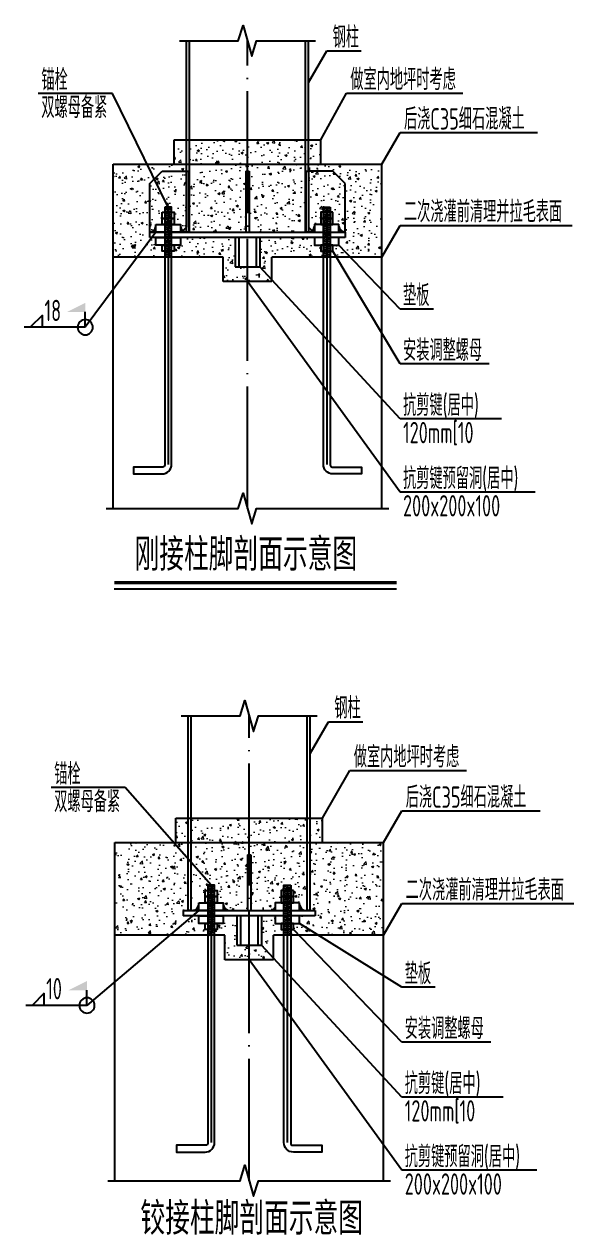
# Model space of a CAD drawing. Extents: x 9539573 to 9710259, y 1656270 to 2510207.
# Drawn here: x 9670014 to 9683525, y 2223245 to 2253015 of the extents above; entities that cross this region are included whole.
import ezdxf

# ---------------------------------------------------------------- set-up
doc = ezdxf.new("R2010")
doc.units = 0
doc.header["$LTSCALE"] = 1000
doc.header["$MEASUREMENT"] = 0
doc.linetypes.add('DOTE', pattern=[2.4200000000000004, 2, -0.2, 0.02, -0.2])
doc.layers.get('0').update_dxf_attribs({"linetype": 'CONTINUOUS'})
for name, color, linetype in [('11', 3, 'CONTINUOUS'), ('116', 1, 'CONTINUOUS'), ('14', 142, 'CONTINUOUS'), ('BOLT', 3, 'CONTINUOUS'), ('DIM_SYMB', 3, 'CONTINUOUS'), ('DOTE', 8, 'DOTE'), ('一般文字', 6, 'CONTINUOUS'), ('加强板', 3, 'CONTINUOUS'), ('填充', 8, 'CONTINUOUS'), ('填满-深', 8, 'CONTINUOUS'), ('焊缝标注', 6, 'CONTINUOUS'), ('独立基础', 2, 'CONTINUOUS')]:
    doc.layers.add(name, color=color, linetype=linetype)
doc.layers.add('HATCH', color=9, linetype='CONTINUOUS', lineweight=9)
doc.styles.add('_HZTXT', font='atssdeng.shx', dxfattribs={"width": 0.8, "bigfont": 'atssdchn.shx'})
doc.styles.add('TSSD', font='tssdeng.shx', dxfattribs={"width": 0.65, "bigfont": 'tssdchn.shx'})
doc.styles.add('TSSD_REIN', font='atssdeng.shx', dxfattribs={"width": 0.699999988079071, "bigfont": 'atssdchn.shx'})
pattern_1 = [(50, (0, 0), (358.6300913003767, -31.37606749129755), [37.5, -412.5]), (355, (0, 0), (-69.3756668065, 376.0960668500059), [30, -330]), (100.4514, (29.88584, -2.61467), (289.2546908570108, 344.7197710304768), [31.870095, -350.571056]), (46.18420000000001, (0, 100), (533.6205243128222, -82.75950716450905), [56.25, -618.75]), (96.6356, (44.4683725, 93.1033465), (467.3313527743517, 487.0589354502209), [47.805144, -525.8565]), (351.1842, (0, 100), (467.3309725668136, 487.0593004626623), [45, -495]), (21, (50, 75), (298.4535260592309, -201.3094453326694), [37.5, -412.5]), (326.0000000000001, (50, 75), (121.6576659607909, 362.5750225234265), [30, -330]), (71.4514, (74.8711165, 58.224197), (420.111314290745, 161.2652483549762), [31.870095, -350.571056]), (37.50000000000001, (0, 0), (6.079927658645334, 166.4469269156558), [0, -326, 0, -335, 0, -331.25]), (7.499999999999999, (0, 0), (131.5347687210743, 197.2058559411801), [0, -191, 0, -318.5, 0, -126.25]), (327.5, (-111.5, 0), (266.9112180862045, -11.2774358671899), [0, -125, 0, -390, 0, -517.5]), (317.5, (-161.5, 0), (291.5930846711931, 50.05249116615882), [0, -162.5, 0, -259, 0, -367.5])]
pattern_2 = [(10, (7369831.10010975, 1887585.653385135), (-5.426505552091573, 30.7752422816315), [])]

# ---------------------------------------------------------------- blocks, each defined once
blk = doc.blocks.new('JJZJ0529')
at = {"layer": 'HATCH', "ltscale": 1000}
h = blk.add_hatch(dxfattribs=at)
h.set_pattern_fill('混凝土', color=256, scale=50, style=0)
h.set_pattern_definition(pattern_1)
h.paths.add_polyline_path([(7448086.365799312, 1869717.232848394), (7448142.615799312, 1869717.232848394), (7447814.560113515, 1870090.252753989), (7447814.560176541, 1869305.232848393), (7447861.282653793, 1869305.232848393, 0.262973802621748), (7447942.615799312, 1869397.47982218), (7447942.615799311, 1869430.232848394), (7448042.615799312, 1869430.232848393), (7448042.615799312, 1869530.232848394), (7448042.615799312, 1869630.232848394), (7448086.365799312, 1869630.232848394)], flags=16)
h.paths.add_polyline_path([(7447766.560067172, 1870144.831819465), (7447526.994550649, 1870417.232848393), (7446566.560176541, 1870417.232848394), (7446566.560176542, 1868897.232848394), (7447462.254095268, 1868897.232848394), (7447839.008372968, 1869217.232848409), (7447686.56017654, 1869217.232848409), (7447686.560176541, 1869305.232848393), (7447766.560112529, 1869305.232848393)])
h.paths.add_polyline_path([(7447766.560052456, 1870417.232848393), (7447526.994550649, 1870417.232848394), (7447766.560067171, 1870144.831819467)], flags=17)
h.paths.add_polyline_path([(7448766.56017654, 1870417.232848394), (7447814.560096442, 1870417.232848394), (7447814.560119995, 1870090.252746621), (7448142.615799312, 1869717.232848393), (7448198.865799312, 1869717.232848394), (7448198.865799312, 1869630.232848393), (7448242.615799312, 1869630.232848394), (7448242.615799312, 1869530.232848394), (7448242.615799312, 1869430.232848394), (7448342.615799312, 1869430.232848393), (7448342.615799312, 1869397.47982218, 0.2629738026193775), (7448423.948944829, 1869305.232848394), (7448738.56017654, 1869305.232848393), (7448738.560176541, 1870217.232848393), (7448766.56017654, 1870217.232848394)])
h.paths.add_polyline_path([(7449718.560176541, 1870417.232848394), (7448766.560176539, 1870417.232848394), (7448766.560176539, 1870217.232848394), (7448794.56017654, 1870217.232848394), (7448794.56017654, 1869305.232848394), (7449190.50455377, 1869305.232848394), (7449190.50455377, 1869430.232848393), (7449290.504553769, 1869430.232848394), (7449290.504553769, 1869530.232848394), (7449290.504553769, 1869630.232848394), (7449334.254553769, 1869630.232848393), (7449334.254553769, 1869717.232848394), (7449446.754553769, 1869717.232848394), (7449446.754553769, 1869630.232848394), (7449490.504553769, 1869630.232848393), (7449490.504553769, 1869530.232848394), (7449490.504553769, 1869430.232848394), (7449590.50455377, 1869430.232848393), (7449590.50455377, 1869397.479822176, 0.2629738026118596), (7449671.837699287, 1869305.232848394), (7449690.504553769, 1869305.232848394), (7449718.560176541, 1869305.232848394)])
h.paths.add_polyline_path([(7450966.56017654, 1870417.232848394), (7449766.560176543, 1870417.232848394), (7449766.560176545, 1869305.232848394), (7449846.56017654, 1869305.232848394), (7449846.560176539, 1869217.232848409), (7449590.504553769, 1869217.232848409), (7449590.50455377, 1869092.232848395), (7449902.364204192, 1868897.232848393), (7450966.56017654, 1868897.232848393)])
h.paths.add_polyline_path([(7448042.615799312, 1869092.232848393), (7447942.615799312, 1869092.232848394), (7447942.615799312, 1869217.232848409), (7447839.008372966, 1869217.232848408), (7447462.254095268, 1868897.232848393), (7448086.365799312, 1868897.232848394), (7448086.365799312, 1868992.232848393), (7448042.615799312, 1868992.232848394)])
h.paths.add_polyline_path([(7449590.504553771, 1869092.232848394), (7449490.504553769, 1869092.232848393), (7449490.504553768, 1868992.232848393), (7449581.805808263, 1868897.232848394), (7449902.36420419, 1868897.232848393)])
h.paths.add_polyline_path([(7449490.50455377, 1868992.232848393), (7449446.754553769, 1868992.232848394), (7449446.75455377, 1868897.232848393), (7449581.805808266, 1868897.232848394)])
h.paths.add_polyline_path([(7449334.254553768, 1868992.232848394), (7449290.504553769, 1868992.232848394), (7449290.504553769, 1869092.232848394), (7449190.50455377, 1869092.232848393), (7449190.504553769, 1869217.232848409), (7448966.560176541, 1869217.232848409), (7448966.56017654, 1868737.232848393), (7449166.56017654, 1868520.44970077), (7449166.56017654, 1868897.232848394), (7449334.254553769, 1868897.232848394)])
h.paths.add_polyline_path([(7448966.560176541, 1868737.232848393), (7448766.56017654, 1868737.232848394), (7448766.56017654, 1868497.232848394), (7449166.560176541, 1868497.232848394), (7449166.560176539, 1868520.449700771)])
h.paths.add_polyline_path([(7448766.56017654, 1868737.232848393), (7448566.56017654, 1868737.232848394), (7448566.56017654, 1869217.232848409), (7448342.615799312, 1869217.232848409), (7448342.615799312, 1869092.232848393), (7448242.615799312, 1869092.232848394), (7448242.615799312, 1868992.232848393), (7448198.865799312, 1868992.232848394), (7448198.865799312, 1868897.232848394), (7448366.560176541, 1868897.232848394), (7448366.560176541, 1868497.232848393), (7448766.560176539, 1868497.232848394)])
h.paths.add_polyline_path([(7447308.392846517, 1868336.518562682), (7447308.392846517, 1869057.947134111), (7447758.392846517, 1869057.947134111), (7447758.392846517, 1868336.518562682)], flags=9)
h.paths.add_polyline_path([(7450081.994630903, 1870256.518562681), (7450081.994630903, 1870977.947134109), (7450531.994630903, 1870977.947134109), (7450531.994630903, 1870256.518562681)], flags=9)
h = blk.add_hatch(dxfattribs=at)
h.set_pattern_fill('混凝土', color=256, scale=50, style=0)
h.set_pattern_definition(pattern_1)
h.paths.add_polyline_path([(7448766.56017654, 1870417.232848394), (7448766.56017654, 1870817.232848394), (7447814.560055147, 1870817.232848394), (7447814.560087261, 1870417.232848393)])
h.paths.add_polyline_path([(7447766.560021483, 1870817.232848394), (7447566.56017654, 1870817.232848393), (7447566.560176539, 1870417.232848394), (7447766.560045568, 1870417.232848393)])
h.paths.add_polyline_path([(7449718.56017654, 1870417.232848393), (7449718.56017654, 1870817.232848394), (7448766.560176539, 1870817.232848394), (7448766.560176538, 1870417.232848394)])
h.paths.add_polyline_path([(7449766.560176542, 1870417.232848394), (7449966.560176541, 1870417.232848393), (7449966.56017654, 1870817.232848394), (7449766.560176542, 1870817.232848394)])
at = {"layer": '填充', "ltscale": 1000}
h = blk.add_hatch(dxfattribs=at)
h.set_pattern_fill('_USER', color=256, scale=31.25, angle=10, style=0, pattern_type=0)
h.set_pattern_definition([(10, (7356476.330371037, 1887680.82057378), (-5.426505552091573, 30.7752422816315), [])])
h.paths.add_polyline_path([(7448198.865799312, 1869717.232848394), (7448086.365799312, 1869717.232848394), (7448086.365799312, 1868897.232848394), (7448198.865799312, 1868897.232848394)])
h = blk.add_hatch(dxfattribs=at)
h.set_pattern_fill('_USER', color=256, scale=31.25, angle=10, style=0, pattern_type=0)
h.set_pattern_definition([(10, (7355124.219125494, 1887680.82057378), (-5.426505552091573, 30.7752422816315), [])])
h.paths.add_polyline_path([(7449334.254553769, 1869717.232848394), (7449446.754553769, 1869717.232848394), (7449446.754553769, 1868897.232848394), (7449334.254553769, 1868897.232848394)])
at = {"layer": '填充'}
for points in [[(7447942.615799312, 1869397.479822177, -0.2629738027185017), (7447861.282653749, 1869305.232848379), (7447942.615799312, 1869305.232848379)], [(7448342.615799312, 1869397.479822177, 0.2629738027185017), (7448423.948944874, 1869305.232848379), (7448342.615799312, 1869305.232848379)], [(7449190.504553769, 1869397.479822177, -0.2629738027185017), (7449109.171408206, 1869305.232848379), (7449190.504553769, 1869305.232848379)], [(7449590.504553769, 1869397.479822177, 0.2629738027185017), (7449671.837699331, 1869305.232848379), (7449590.504553769, 1869305.232848379)]]:
    blk.add_hatch(color=256, dxfattribs=at).paths.add_polyline_path(points)
at = {"layer": '116'}
for p, q in [((7448566.56017654, 1869217.232848394, -179.4999999999999), (7448566.56017654, 1868737.232848394, -179.4999999999999)), ((7448626.559261013, 1869217.232848394, -179.4999999999999), (7448626.559261013, 1868737.232848394, -179.4999999999999)), ((7448906.559566189, 1869217.232848394, -179.4999999999999), (7448906.559566189, 1868737.232848394, -179.4999999999999)), ((7448966.56017654, 1869217.232848394, -179.4999999999999), (7448966.56017654, 1868737.232848394, -179.4999999999999)), ((7448566.56017654, 1868737.232848394, -179.4999999999999), (7448966.56017654, 1868737.232848394, -179.4999999999999))]:
    blk.add_line(p, q, dxfattribs=at)
at = {"layer": '14'}
for p, q in [((7447766.560112529, 1869305.232848394, -179.4999999999999), (7447766.559920494, 1872494.380331593, -179.4999999999999)), ((7447814.56017654, 1869305.232848394, -179.4999999999999), (7447814.559920494, 1872494.380331593, -179.4999999999999)), ((7449718.56017654, 1869305.232848394, -179.4999999999999), (7449718.56017654, 1872494.380331593, -179.4999999999999)), ((7449766.560176544, 1869305.232848394, -179.4999999999999), (7449766.56017654, 1872494.380331593, -179.4999999999999)), ((7448738.56017654, 1870217.232848394, -179.4999999999999), (7448794.56017654, 1870217.232848394, -179.4999999999999)), ((7448738.56017654, 1870217.232848394, -179.4999999999999), (7448738.56017654, 1869305.232848394, -179.4999999999999)), ((7448794.56017654, 1870217.232848394, -179.4999999999999), (7448794.56017654, 1869305.232848394, -179.4999999999999)), ((7448794.56017654, 1870017.232848394, -179.4999999999999), (7448738.56017654, 1870017.232848394, -179.4999999999999)), ((7447686.56017654, 1869305.232848394, -179.4999999999999), (7449846.56017654, 1869305.232848394, -179.4999999999999)), ((7447686.56017654, 1869305.232848394, -179.4999999999999), (7447686.56017654, 1869217.232848409, -179.4999999999999)), ((7449846.560176544, 1869217.232848409, -179.4999999999999), (7447686.56017654, 1869217.232848409, -179.4999999999999)), ((7447806.56017654, 1869305.232848394, -179.4999999999999), (7447766.56017654, 1869305.232848394, -179.4999999999999)), ((7448362.615799312, 1869305.232848394, -179.4999999999999), (7447842.615799312, 1869305.232848394, -179.4999999999999)), ((7449170.504553769, 1869305.232848394, -179.4999999999999), (7449690.504553769, 1869305.232848394, -179.4999999999999)), ((7449766.56017654, 1869305.232848394, -179.4999999999999), (7449726.56017654, 1869305.232848394, -179.4999999999999)), ((7449846.56017654, 1869305.232848394, -179.4999999999999), (7449846.56017654, 1869217.232848409, -179.4999999999999))]:
    blk.add_line(p, q, dxfattribs=at)
at = {"layer": 'BOLT', "elevation": -179.4999999999999}
for points in [[(7448086.365799312, 1869717.232848394), (7448086.365799312, 1865485.982848394, -0.414213562373095), (7448055.115799312, 1865454.732848394), (7447573.865799312, 1865454.732848394), (7447573.865799312, 1865342.232848394), (7448042.615799312, 1865342.232848394, 0.414213562373095), (7448198.865799312, 1865498.482848394), (7448198.865799312, 1869717.232848394), (7448086.365799312, 1869717.232848394)], [(7449446.754553769, 1869717.232848394), (7449446.754553769, 1865485.982848394, 0.414213562373095), (7449478.004553769, 1865454.732848394), (7449959.254553769, 1865454.732848394), (7449959.254553769, 1865342.232848394), (7449490.504553769, 1865342.232848394, -0.414213562373095), (7449334.254553769, 1865498.482848394), (7449334.254553769, 1869717.232848394), (7449446.754553769, 1869717.232848394)]]:
    blk.add_lwpolyline(points, format="xyb", dxfattribs=at)
at = {"layer": 'DIM_SYMB'}
for points, elevation in [([(7447651.175305109, 1872494.380331593), (7448616.560048517, 1872494.380331593), (7448697.329279285, 1872748.226485433), (7448835.790817749, 1872240.534177752), (7448916.560048517, 1872494.380331593), (7449881.944791924, 1872494.380331593)], -187.4999999999999), ([(7446451.175561156, 1864873.739511618), (7448616.56017654, 1864873.739511618), (7448697.329407308, 1865127.585665458), (7448835.790945772, 1864619.893357777), (7448916.56017654, 1864873.739511618), (7451081.944791924, 1864873.739511618)], -179.4999999999999)]:
    blk.add_lwpolyline(points, dxfattribs=dict(at, elevation=elevation))
at = {"layer": 'DOTE'}
blk.add_line((7448766.56017654, 1864873.739511618, -179.4999999999999), (7448766.56017654, 1872494.379862176, -179.4999999999999), dxfattribs=at)
at = {"layer": 'DOTE', "linetype": 'Continuous'}
for p, q in [((7448142.615799312, 1869717.232848394, -179.4999999999999), (7448142.615799312, 1865498.482848394, -179.4999999999999)), ((7449390.504553769, 1869717.232848394, -179.4999999999999), (7449390.504553769, 1865498.482848394, -179.4999999999999))]:
    blk.add_line(p, q, dxfattribs=at)
at = {"layer": '一般文字', "color": 7}
for p, q in [((7449766.560432587, 1871878.680336404, -179.4999999999999), (7450066.560432587, 1872398.295578676, -179.4999999999999)), ((7450066.560432587, 1872398.295578676, -179.4999999999999), (7450628.027998768, 1872398.295578676, -179.4999999999999)), ((7449966.56017654, 1870817.232848394, -179.4999999999999), (7450416.56017654, 1871596.655711803, -179.4999999999999)), ((7450416.56017654, 1871596.655711803, -179.4999999999999), (7452326.321494248, 1871596.655711803, -179.4999999999999)), ((7446735.02661767, 1871317.750097089, -179.4999999999999), (7445520.762387292, 1871317.750097089, -179.4999999999999)), ((7448142.615799312, 1869717.232848394, -179.4999999999999), (7446735.02661767, 1871317.750097089, -179.4999999999999)), ((7450966.56017654, 1870417.232848394, -179.4999999999999), (7451266.56017654, 1870936.848090666, -179.4999999999999)), ((7451266.56017654, 1870936.848090666, -179.4999999999999), (7453537.160541979, 1870936.848090666, -179.4999999999999)), ((7450966.56017654, 1868897.232848394, -179.4999999999999), (7451266.56017654, 1869416.848090666, -179.4999999999999)), ((7451266.56017654, 1869416.848090666, -179.4999999999999), (7454086.888963826, 1869416.848090666, -179.4999999999999)), ((7451266.56017654, 1867144.226650733, -179.4999999999999), (7449490.504553769, 1868992.232848394, -179.4999999999999)), ((7451266.56017654, 1868044.226650733, -179.4999999999999), (7449590.504553769, 1869092.232848394, -179.4999999999999)), ((7451266.56017654, 1866244.226650733, -179.4999999999999), (7448966.56017654, 1868737.232848394, -179.4999999999999)), ((7451266.56017654, 1865044.226650733, -179.4999999999999), (7448766.56017654, 1868497.232848394, -179.4999999999999)), ((7451813.75302558, 1868044.226650733, -179.4999999999999), (7451266.56017654, 1868044.226650733, -179.4999999999999)), ((7452725.425455358, 1867144.226650733, -179.4999999999999), (7451266.56017654, 1867144.226650733, -179.4999999999999)), ((7452931.672395535, 1866244.226650733, -179.4999999999999), (7451266.56017654, 1866244.226650733, -179.4999999999999)), ((7453483.941598214, 1865044.226650733, -179.4999999999999), (7451266.56017654, 1865044.226650733, -179.4999999999999))]:
    blk.add_line(p, q, dxfattribs=at)
at = {"layer": '加强板', "elevation": -179.4999999999999}
for points in [[(7448042.615799312, 1869630.232848394), (7448242.615799312, 1869630.232848394), (7448242.615799312, 1869530.232848394), (7448042.615799312, 1869530.232848394)], [(7449490.504553769, 1869630.232848394), (7449290.504553769, 1869630.232848394), (7449290.504553769, 1869530.232848394), (7449490.504553769, 1869530.232848394)], [(7447942.615799312, 1869430.232848394), (7448342.615799312, 1869430.232848394), (7448342.615799312, 1869305.232848394), (7447942.615799312, 1869305.232848394)], [(7448042.615799312, 1869530.232848394), (7448242.615799312, 1869530.232848394), (7448242.615799312, 1869430.232848394), (7448042.615799312, 1869430.232848394)], [(7449590.504553769, 1869430.232848394), (7449190.504553769, 1869430.232848394), (7449190.504553769, 1869305.232848394), (7449590.504553769, 1869305.232848394)], [(7449490.504553769, 1869530.232848394), (7449290.504553769, 1869530.232848394), (7449290.504553769, 1869430.232848394), (7449490.504553769, 1869430.232848394)], [(7447942.615799312, 1869217.232848394), (7448342.615799312, 1869217.232848394), (7448342.615799312, 1869092.232848394), (7447942.615799312, 1869092.232848394)], [(7449590.504553769, 1869217.232848394), (7449190.504553769, 1869217.232848394), (7449190.504553769, 1869092.232848394), (7449590.504553769, 1869092.232848394)], [(7448042.615799312, 1869092.232848394), (7448242.615799312, 1869092.232848394), (7448242.615799312, 1868992.232848394), (7448042.615799312, 1868992.232848394)], [(7449490.504553769, 1869092.232848394), (7449290.504553769, 1869092.232848394), (7449290.504553769, 1868992.232848394), (7449490.504553769, 1868992.232848394)]]:
    blk.add_lwpolyline(points, close=True, dxfattribs=at)
at = {"layer": '填充', "ltscale": 1000}
blk.add_line((7448198.865799312, 1868897.232848394, -179.4999999999999), (7448086.365799312, 1868897.232848394, -179.4999999999999), dxfattribs=at)
at = {"layer": '填充'}
for centre, start, end in [((7447820.317888103, 1869423.329791504, -179.4999999999999), 289.1303329919367, 348.0651243490918), ((7448464.91371052, 1869423.329791504, -179.4999999999999), 191.9348756509082, 250.8696670080633), ((7449712.802464977, 1869423.329791504, -179.4999999999999), 191.9348756509082, 250.8696670080633)]:
    blk.add_arc(centre, 125, start, end, dxfattribs=at)
at = {"layer": '焊缝标注'}
for p, q in [((7447942.615799312, 1869305.232848394, -179.4999999999999), (7446107.297190398, 1867746.386699471, -179.4999999999999)), ((7445407.297190398, 1867946.386699471, -179.4999999999999), (7445207.297190398, 1867746.386699471, -179.4999999999999)), ((7445407.297190398, 1867746.386699471, -179.4999999999999), (7445407.297190398, 1867946.386699471, -179.4999999999999)), ((7446107.297190398, 1867746.386699471, -179.4999999999999), (7446107.297190398, 1867996.386699471, -179.4999999999999)), ((7446107.297190398, 1867746.386699471, -179.4999999999999), (7445107.297190398, 1867746.386699471, -179.4999999999999))]:
    blk.add_line(p, q, dxfattribs=at)
blk.add_arc((7446107.297190398, 1867746.386699471, -179.4999999999999), 125, 45.0000268650565, 44.97719428312376, dxfattribs=at)
for points in [[(7447942.615799312, 1869305.232848394, -179.4999999999999), (7447853.575203538, 1869255.689245033, -179.4999999999999), (7447877.080425669, 1869229.305861223, -179.4999999999999)], [(7446107.297190398, 1867996.386699471, -179.4999999999999), (7445807.297190398, 1867996.386699471, -179.4999999999999), (7446107.297190398, 1868146.386699471, -179.4999999999999)]]:
    blk.add_solid(points, dxfattribs=at)
at = {"layer": '独立基础'}
for p, q in [((7447566.56017654, 1870417.232848394, -179.4999999999999), (7447566.56017654, 1870817.232848394, -179.4999999999999)), ((7447566.56017654, 1870817.232848394, -179.4999999999999), (7449966.56017654, 1870817.232848394, -179.4999999999999)), ((7449966.56017654, 1870417.232848394, -179.4999999999999), (7449966.56017654, 1870817.232848394, -179.4999999999999)), ((7446566.56017654, 1870417.232848394, -179.4999999999999), (7450966.56017654, 1870417.232848394, -179.4999999999999)), ((7446566.56017654, 1864873.739511618, -179.4999999999999), (7446566.56017654, 1870417.232848394, -179.4999999999999)), ((7450966.56017654, 1864873.739511618, -179.4999999999999), (7450966.56017654, 1870417.232848394, -179.4999999999999)), ((7448366.56017654, 1868897.232848394, -179.4999999999999), (7446566.56017654, 1868897.232848394, -179.4999999999999)), ((7448366.56017654, 1868497.232848394, -179.4999999999999), (7448366.56017654, 1868897.232848394, -179.4999999999999)), ((7449166.56017654, 1868497.232848394, -179.4999999999999), (7449166.56017654, 1868897.232848394, -179.4999999999999)), ((7450966.56017654, 1868897.232848394, -179.4999999999999), (7449166.56017654, 1868897.232848394, -179.4999999999999)), ((7449166.56017654, 1868497.232848394, -179.4999999999999), (7448366.56017654, 1868497.232848394, -179.4999999999999))]:
    blk.add_line(p, q, dxfattribs=at)
at = {"layer": '一般文字', "color": 7, "style": 'TSSD_REIN', "width": 0.65}
for s, p in [('钢柱', (7450162.437447589, 1872448.295578676, -179.4999999999999)), ('做室内地坪时考虑', (7450481.400234405, 1871646.655711803, -179.4999999999999)), ('锚栓', (7445570.762387292, 1871367.750097089, -179.4999999999999)), ('后浇C35细石混凝土', (7451331.400234405, 1870986.848090666, -179.4999999999999)), ('双螺母备紧', (7445570.762387292, 1870914.99419158, -179.4999999999999)), ('二次浇灌前清理并拉毛表面', (7451331.400234405, 1869466.848090666, -179.4999999999999)), ('垫板', (7451316.56017654, 1868094.226650733, -179.4999999999999)), ('安装调整螺母', (7451316.56017654, 1867194.226650733, -179.4999999999999)), ('抗剪键(居中)', (7451316.56017654, 1866294.226650733, -179.4999999999999)), ('120mm[10', (7451316.56017654, 1865844.226650733, -179.4999999999999)), ('抗剪键预留洞(居中)', (7451316.56017654, 1865094.226650733, -179.4999999999999)), ('200x200x100', (7451316.56017654, 1864644.226650733, -179.4999999999999))]:
    blk.add_text(s, height=350, dxfattribs=at).set_placement(p)
at = {"layer": '焊缝标注', "style": 'TSSD', "width": 0.65}
blk.add_text('10', height=350, dxfattribs=at).set_placement((7445439.35431762, 1867846.386089119, -179.4999999999999))
blk = doc.blocks.new('GJZJ0529')
at = {"layer": 'HATCH', "ltscale": 1000}
h = blk.add_hatch(dxfattribs=at)
h.set_pattern_fill('混凝土', color=256, scale=50, style=0)
h.set_pattern_definition([(49.99999999999999, (14030.82536148466, -95.16718864440918), (358.6300913003767, -31.37606749129755), [37.5, -412.5]), (355, (14030.82536148466, -95.16718864440918), (-69.3756668065, 376.0960668500059), [30, -330]), (100.4514, (14060.71120148466, -97.78185864440918), (289.2546908570108, 344.7197710304768), [31.870095, -350.571056]), (46.18420000000001, (14030.82536148466, 4.83281135559082), (533.6205243128222, -82.75950716450905), [56.25, -618.75]), (96.6356, (14075.29373398466, -2.063842144409179), (467.3313527743517, 487.0589354502209), [47.805144, -525.8565]), (351.1842, (14030.82536148466, 4.83281135559082), (467.3309725668136, 487.0593004626623), [45, -495]), (21, (14080.82536148466, -20.16718864440918), (298.4535260592309, -201.3094453326694), [37.5, -412.5]), (326.0000000000001, (14080.82536148466, -20.16718864440918), (121.6576659607909, 362.5750225234265), [30, -330]), (71.4514, (14105.69647798466, -36.94299164440918), (420.111314290745, 161.2652483549762), [31.870095, -350.571056]), (37.50000000000001, (14030.82536148466, -95.16718864440918), (6.079927658645334, 166.4469269156558), [0, -326, 0, -335, 0, -331.25]), (7.499999999999999, (14030.82536148466, -95.16718864440918), (131.5347687210743, 197.2058559411801), [0, -191, 0, -318.5, 0, -126.25]), (327.5, (13919.32536148466, -95.16718864440918), (266.9112180862045, -11.2774358671899), [0, -125, 0, -390, 0, -517.5]), (317.5, (13869.32536148466, -95.16718864440918), (291.5930846711931, 50.05249116615882), [0, -162.5, 0, -259, 0, -367.5])])
h.paths.add_polyline_path([(7462797.385538025, 1870322.06565975), (7462797.385538025, 1870722.065659749), (7461845.385416632, 1870722.065659749), (7461845.385448745, 1870322.065659749)])
h.paths.add_polyline_path([(7461797.385382968, 1870722.06565975), (7461597.385538025, 1870722.065659749), (7461597.385538024, 1870322.065659749), (7461797.385407053, 1870322.065659749)])
h.paths.add_polyline_path([(7463749.385538025, 1870322.065659749), (7463749.385538025, 1870722.06565975), (7462797.385538026, 1870722.06565975), (7462797.385538026, 1870322.065659749)])
h.paths.add_polyline_path([(7463797.385538027, 1870322.065659749), (7463997.385538026, 1870322.065659749), (7463997.385538025, 1870722.06565975), (7463797.385538027, 1870722.065659749)])
h = blk.add_hatch(dxfattribs=at)
h.set_pattern_fill('混凝土', color=256, scale=50, style=0)
h.set_pattern_definition(pattern_1)
h.paths.add_polyline_path([(7463797.385538026, 1869290.065659749), (7463855.22274977, 1869232.228447997, 0.1682068721652085), (7463897.385538025, 1869302.312633531), (7463897.385538024, 1869335.065659749), (7463997.385538025, 1869335.065659749), (7463997.385538025, 1869435.065659749), (7463997.385538025, 1869535.065659749), (7464041.135538021, 1869535.065659749), (7464041.135538022, 1869622.065659749), (7464153.635538021, 1869622.065659749), (7464153.63553802, 1869535.065659749), (7464197.385538025, 1869535.065659749), (7464197.385538025, 1869435.065659749), (7464197.385538025, 1869335.065659749), (7464297.385538025, 1869335.065659749), (7464297.385538025, 1869302.312633517, 0.2629738025807279), (7464378.718683539, 1869210.065659749), (7464397.385538025, 1869210.065659749), (7464397.385538025, 1870010.065659749), (7464197.385538024, 1870210.065659749), (7463797.385538025, 1870210.065659749)], flags=17)
h.paths.add_polyline_path([(7461797.385538025, 1870210.065659749), (7461397.385538025, 1870210.065659749), (7461270.742618697, 1870083.422740422), (7461497.385538026, 1869622.065659749), (7461553.635538024, 1869622.065659749), (7461553.635538023, 1869535.065659749), (7461597.385538025, 1869535.065659749), (7461597.385538025, 1869435.065659749), (7461597.385538025, 1869335.065659749), (7461697.385538025, 1869335.065659749), (7461697.385538025, 1869302.312633517, 0.1682068721358452), (7461739.548326276, 1869232.228447997), (7461797.385538025, 1869290.065659749)], flags=17)
h.paths.add_polyline_path([(7461197.385538025, 1869210.065659749), (7461216.052392506, 1869210.065659749, 0.262973802621748), (7461297.385538025, 1869302.312633535), (7461297.385538025, 1869335.065659749), (7461397.385538025, 1869335.065659749), (7461397.385538025, 1869435.065659749), (7461397.385538025, 1869535.065659749), (7461441.135538024, 1869535.065659749), (7461441.135538026, 1869622.065659749), (7461497.385538024, 1869622.065659749), (7461270.742618696, 1870083.422740421), (7461197.385538025, 1870010.065659749)], flags=17)
h.paths.add_polyline_path([(7464997.385538025, 1870322.065659749), (7461153.508636214, 1870322.065659749), (7461270.742618698, 1870083.422740422), (7461397.385538023, 1870210.065659749), (7461797.385538025, 1870210.065659749), (7461837.385538025, 1870210.06565975), (7461837.385538025, 1869210.065659749), (7462769.385538025, 1869210.065659749), (7462769.385538025, 1870210.065659749), (7462825.385538025, 1870210.06565975), (7462825.385538025, 1869210.065659749), (7463757.385538025, 1869210.065659749), (7463757.385538025, 1870210.065659749), (7463797.385538025, 1870210.065659749), (7464197.385538025, 1870210.065659749), (7464397.385538025, 1870010.065659749), (7464397.385538025, 1869210.065659749), (7464397.385538025, 1869122.065659749), (7464297.385538025, 1869122.065659749), (7464297.385538025, 1868997.06565975), (7464483.453139949, 1868802.065659749), (7464997.385538024, 1868802.065659749)])
h.paths.add_polyline_path([(7461197.385538024, 1870010.065659749), (7461270.742618698, 1870083.422740421), (7461153.508636215, 1870322.065659749), (7460597.385538025, 1870322.065659749), (7460597.385538025, 1868802.065659749), (7460993.96925883, 1868802.065659749), (7461231.94281114, 1869122.065659749), (7461197.385538026, 1869122.065659749), (7461197.385538025, 1869210.065659749)])
h.paths.add_polyline_path([(7462397.385538025, 1868802.06565975), (7462397.385538024, 1868402.065659749), (7463197.385538025, 1868402.065659749), (7463197.385538025, 1868425.282512126), (7462997.385538026, 1868642.065659749), (7462597.385538025, 1868642.065659749), (7462597.385538025, 1869122.065659749), (7461697.385538025, 1869122.065659749), (7461697.385538025, 1868997.065659749), (7461597.385538025, 1868997.06565975), (7461597.385538024, 1868897.065659749), (7461553.635538025, 1868897.065659749), (7461553.635538024, 1868802.065659749)])
h.paths.add_polyline_path([(7461297.385538025, 1868997.065659751), (7461297.385538024, 1869122.065659749), (7461231.942811141, 1869122.065659749), (7460993.96925883, 1868802.065659749), (7461441.135538025, 1868802.065659749), (7461441.135538026, 1868897.065659749), (7461397.385538025, 1868897.065659749), (7461397.385538025, 1868997.065659749)])
h.paths.add_polyline_path([(7462997.385538025, 1869122.065659749), (7462997.385538025, 1868642.065659749), (7463197.385538025, 1868425.282512126), (7463197.385538026, 1868802.065659749), (7464041.13553802, 1868802.065659749), (7464041.13553802, 1868897.065659749), (7463997.385538026, 1868897.065659749), (7463997.385538027, 1868997.065659749), (7463897.385538025, 1868997.065659749), (7463897.385538025, 1869122.065659749)])
h.paths.add_polyline_path([(7464297.385538025, 1868997.065659749), (7464197.385538025, 1868997.06565975), (7464197.385538024, 1868897.065659751), (7464253.932967428, 1868802.065659749), (7464483.453139949, 1868802.065659749)], flags=17)
at = {"layer": '填满-深', "ltscale": 1000}
h = blk.add_hatch(dxfattribs=at)
h.set_pattern_fill('_USER', color=256, scale=31.25, angle=10, style=0, pattern_type=0)
h.set_pattern_definition(pattern_2)
h.paths.add_polyline_path([(7461553.635538025, 1869622.065659749), (7461441.135538025, 1869622.065659749), (7461441.135538025, 1868802.065659749), (7461553.635538025, 1868802.065659749)])
h = blk.add_hatch(dxfattribs=at)
h.set_pattern_fill('_USER', color=256, scale=31.25, angle=10, style=0, pattern_type=0)
h.set_pattern_definition(pattern_2)
h.paths.add_polyline_path([(7464041.135538021, 1869622.065659749), (7464153.635538021, 1869622.065659749), (7464153.635538021, 1868802.065659749), (7464041.135538021, 1868802.065659749)])
at = {"layer": '填满-深'}
h = blk.add_hatch(color=256, dxfattribs=at)
edge = h.paths.add_edge_path()
edge.add_ellipse((7461175.087626817, 1869328.16260286), major_axis=(-102.5864441521156, 71.42143569491003), ratio=0.9999999999161189, start_angle=143.9762524464089, end_angle=202.9110437901973, ccw=False)
edge.add_line((7461216.052392459, 1869210.065659734), (7461297.385538025, 1869210.065659734))
edge.add_line((7461297.385538025, 1869210.065659734), (7461297.385538025, 1869302.312633532))
h = blk.add_hatch(color=256, dxfattribs=at)
edge = h.paths.add_edge_path()
edge.add_ellipse((7461819.683449229, 1869328.16260286), major_axis=(102.5864441521156, 71.42143569491003), ratio=0.9999999999161189, start_angle=157.0889562098027, end_angle=216.0237475535911)
edge.add_line((7461778.718683587, 1869210.065659734), (7461697.385538021, 1869210.065659734))
edge.add_line((7461697.385538021, 1869210.065659734), (7461697.385538021, 1869302.312633532))
h = blk.add_hatch(color=256, dxfattribs=at)
edge = h.paths.add_edge_path()
edge.add_ellipse((7463775.087626817, 1869328.16260286), major_axis=(-102.5864441521156, 71.42143569491003), ratio=0.9999999999161189, start_angle=143.9762524464089, end_angle=202.9110437901973, ccw=False)
edge.add_line((7463816.052392459, 1869210.065659734), (7463897.385538025, 1869210.065659734))
edge.add_line((7463897.385538025, 1869210.065659734), (7463897.385538025, 1869302.312633532))
h = blk.add_hatch(color=256, dxfattribs=at)
edge = h.paths.add_edge_path()
edge.add_ellipse((7464419.683449229, 1869328.16260286), major_axis=(102.5864441521156, 71.42143569491003), ratio=0.9999999999161189, start_angle=157.0889562098027, end_angle=216.0237475535911)
edge.add_line((7464378.718683587, 1869210.065659734), (7464297.385538021, 1869210.065659734))
edge.add_line((7464297.385538021, 1869210.065659734), (7464297.385538021, 1869302.312633532))
at = {"layer": '11'}
for p, q in [((7461797.385474013, 1870210.065659749, -1177.5), (7461797.385281978, 1872346.508548075, -1185.5)), ((7461845.385538025, 1869210.065659749, -1177.5), (7461845.385281978, 1872346.508548075, -1185.5)), ((7463749.385538025, 1869210.065659749, -1177.5), (7463749.385538025, 1872346.508548075, -1185.5)), ((7463797.385538025, 1870210.065659749, -1177.5), (7463797.385538025, 1872346.508548075, -1185.5))]:
    blk.add_line(p, q, dxfattribs=at)
at = {"layer": '116'}
for p, q in [((7462597.385538025, 1869122.065659749, -1177.5), (7462597.385538025, 1868642.065659749, -1177.5)), ((7462657.384622497, 1869122.065659749, -1177.5), (7462657.384622497, 1868642.065659749, -1177.5)), ((7462937.384927673, 1869122.065659749, -1177.5), (7462937.384927673, 1868642.065659749, -1177.5)), ((7462997.385538025, 1869122.065659749, -1177.5), (7462997.385538025, 1868642.065659749, -1177.5)), ((7462597.385538025, 1868642.065659749, -1177.5), (7462997.385538025, 1868642.065659749, -1177.5))]:
    blk.add_line(p, q, dxfattribs=at)
at = {"layer": '14'}
for p, q in [((7461197.385538025, 1870010.065659749, -1177.5), (7461397.385538025, 1870210.065659749, -1177.5)), ((7461397.385538025, 1870210.065659749, -1177.5), (7461797.385538025, 1870210.065659749, -1177.5)), ((7461797.385538025, 1870210.065659749, -1177.5), (7461797.385538025, 1869290.065659749, -1177.5)), ((7461797.385538025, 1869210.065659749, -1177.5), (7461797.385538025, 1870210.065659749, -1177.5)), ((7461797.385538025, 1870210.065659749, -1177.5), (7461837.385538025, 1870210.065659749, -1177.5)), ((7461837.385538025, 1870210.065659749, -1177.5), (7461837.385538025, 1869210.065659749, -1177.5)), ((7462769.385538025, 1870210.065659749, -1177.5), (7462769.385538025, 1869210.065659749, -1177.5)), ((7462769.385538025, 1870210.065659749, -1177.5), (7462825.385538025, 1870210.065659749, -1177.5)), ((7462825.385538025, 1870210.065659749, -1177.5), (7462825.385538025, 1869210.065659749, -1177.5)), ((7463757.385538025, 1869210.065659749, -1177.5), (7463757.385538025, 1870210.065659749, -1177.5)), ((7463757.385538025, 1870210.065659749, -1177.5), (7463797.385538025, 1870210.065659749, -1177.5)), ((7463797.385538025, 1870210.065659749, -1177.5), (7463797.385538025, 1869290.065659749, -1177.5)), ((7463797.385538025, 1870210.065659749, -1177.5), (7463797.385538025, 1869210.065659749, -1177.5)), ((7464197.385538025, 1870210.065659749, -1177.5), (7463797.385538025, 1870210.065659749, -1177.5)), ((7464397.385538025, 1870010.065659749, -1177.5), (7464197.385538025, 1870210.065659749, -1177.5)), ((7461197.385538025, 1869210.065659749, -1177.5), (7461197.385538025, 1870010.065659749, -1177.5)), ((7462825.385538025, 1870010.065659749, -1177.5), (7462769.385538025, 1870010.065659749, -1177.5)), ((7464397.385538025, 1869210.065659749, -1177.5), (7464397.385538025, 1870010.065659749, -1177.5)), ((7461197.385538025, 1869210.065659749, -1177.5), (7464397.385538025, 1869210.065659749, -1177.5)), ((7461717.385538025, 1869210.065659749, -1177.5), (7461197.385538025, 1869210.065659749, -1177.5)), ((7461197.385538025, 1869122.065659749, -1177.5), (7461197.385538025, 1869210.065659749, -1177.5)), ((7461797.385538025, 1869290.065659749, -1177.5), (7461739.548326271, 1869232.228447991, -1177.5)), ((7461837.385538025, 1869210.065659749, -1177.5), (7461797.385538025, 1869210.065659749, -1177.5)), ((7463797.385538025, 1869210.065659749, -1177.5), (7463757.385538025, 1869210.065659749, -1177.5)), ((7463797.385538025, 1869290.065659749, -1177.5), (7463855.222749775, 1869232.228447991, -1177.5)), ((7463877.385538025, 1869210.065659749, -1177.5), (7464397.385538025, 1869210.065659749, -1177.5)), ((7464397.385538025, 1869210.065659749, -1177.5), (7464397.385538025, 1869122.065659749, -1177.5)), ((7464397.385538025, 1869122.065659749, -1177.5), (7461197.385538025, 1869122.065659749, -1177.5))]:
    blk.add_line(p, q, dxfattribs=at)
at = {"layer": 'BOLT', "elevation": -1177.5}
for points in [[(7461441.135538025, 1869622.065659749), (7461441.135538025, 1865390.815659749, -0.414213562373095), (7461409.885538025, 1865359.565659749), (7460928.635538025, 1865359.565659749), (7460928.635538025, 1865247.065659749), (7461397.385538025, 1865247.065659749, 0.414213562373095), (7461553.635538025, 1865403.315659749), (7461553.635538025, 1869622.065659749), (7461441.135538025, 1869622.065659749)], [(7464153.635538021, 1869622.065659749), (7464153.635538021, 1865390.815659749, 0.414213562373095), (7464184.885538021, 1865359.565659749), (7464666.135538021, 1865359.565659749), (7464666.135538021, 1865247.065659749), (7464197.385538021, 1865247.065659749, -0.414213562373095), (7464041.135538021, 1865403.315659749), (7464041.135538021, 1869622.065659749), (7464153.635538021, 1869622.065659749)]]:
    blk.add_lwpolyline(points, format="xyb", dxfattribs=at)
at = {"layer": 'DIM_SYMB'}
for points, elevation in [([(7461682.00066659, 1872346.508548075), (7462647.385410002, 1872346.508548075), (7462728.15464077, 1872600.354701915), (7462866.61617923, 1872092.662394234), (7462947.385410002, 1872346.508548075), (7463912.770153409, 1872346.508548075)], -1185.5), ([(7460482.000922637, 1864679.636084267), (7462647.385538025, 1864679.636084267), (7462728.154768793, 1864933.482238122), (7462866.616307253, 1864425.789930427), (7462947.385538025, 1864679.636084267), (7465112.770153409, 1864679.636084267)], -1177.5)]:
    blk.add_lwpolyline(points, dxfattribs=dict(at, elevation=elevation))
at = {"layer": 'DOTE'}
blk.add_line((7462797.385538025, 1864679.636084267, -1177.5), (7462797.385538025, 1872346.508078658, -1185.5), dxfattribs=at)
at = {"layer": 'DOTE', "linetype": 'Continuous'}
for p, q in [((7461497.385538025, 1869622.065659749, -1177.5), (7461497.385538025, 1865403.315659749, -1177.5)), ((7464097.385538025, 1869622.065659749, -1177.5), (7464097.385538025, 1865403.315659749, -1177.5))]:
    blk.add_line(p, q, dxfattribs=at)
at = {"layer": '一般文字', "color": 7}
for p, q in [((7463797.385794071, 1871663.117819191, -1185.5), (7464097.385794071, 1872182.733061464, -1185.5)), ((7464097.385794071, 1872182.733061464, -1185.5), (7464658.853360252, 1872182.733061464, -1185.5)), ((7460583.110936185, 1871483.174149203, -1177.5), (7459368.846705807, 1871483.174149203, -1177.5)), ((7461497.385538025, 1869622.065659749, -1177.5), (7460583.110936185, 1871483.174149203, -1177.5)), ((7463997.385538025, 1870722.065659749, -1185.5), (7464418.782023977, 1871488.178256588, -1185.5)), ((7464418.782023977, 1871488.178256588, -1185.5), (7466328.54334168, 1871488.178256588, -1185.5)), ((7464997.385538025, 1870322.065659749, -1185.5), (7465297.385538025, 1870841.680902022, -1185.5)), ((7465297.385538025, 1870841.680902022, -1185.5), (7467548.640601771, 1870841.680902022, -1185.5)), ((7464997.385538025, 1868802.065659749, -1177.5), (7465297.385538025, 1869321.680902022, -1177.5)), ((7465297.385538025, 1869321.680902022, -1177.5), (7468117.714325311, 1869321.680902022, -1177.5)), ((7465297.385538025, 1867949.059462088, -1177.5), (7464297.385538025, 1868997.065659749, -1177.5)), ((7465297.385538025, 1867049.059462088, -1177.5), (7464197.385538025, 1868897.065659749, -1177.5)), ((7465297.385538025, 1866149.059462088, -1177.5), (7462997.385538025, 1868642.065659749, -1177.5)), ((7465297.385538025, 1864949.059462088, -1177.5), (7462797.385538024, 1868402.061568261, -1181.548706285917)), ((7465844.578387061, 1867949.059462088, -1177.5), (7465297.385538025, 1867949.059462088, -1177.5)), ((7466756.250816843, 1867049.059462088, -1177.5), (7465297.385538025, 1867049.059462088, -1177.5)), ((7466962.497757019, 1866149.059462088, -1177.5), (7465297.385538025, 1866149.059462088, -1177.5)), ((7467514.766959695, 1864949.059462088, -1177.5), (7465297.385538025, 1864949.059462088, -1177.5))]:
    blk.add_line(p, q, dxfattribs=at)
at = {"layer": '加强板', "elevation": -1177.5}
for points in [[(7461397.385538025, 1869535.065659749), (7461597.385538025, 1869535.065659749), (7461597.385538025, 1869435.065659749), (7461397.385538025, 1869435.065659749)], [(7464197.385538025, 1869535.065659749), (7463997.385538025, 1869535.065659749), (7463997.385538025, 1869435.065659749), (7464197.385538025, 1869435.065659749)], [(7461297.385538025, 1869335.065659749), (7461697.385538025, 1869335.065659749), (7461697.385538025, 1869210.065659749), (7461297.385538025, 1869210.065659749)], [(7461397.385538025, 1869435.065659749), (7461597.385538025, 1869435.065659749), (7461597.385538025, 1869335.065659749), (7461397.385538025, 1869335.065659749)], [(7464297.385538025, 1869335.065659749), (7463897.385538025, 1869335.065659749), (7463897.385538025, 1869210.065659749), (7464297.385538025, 1869210.065659749)], [(7464197.385538025, 1869435.065659749), (7463997.385538025, 1869435.065659749), (7463997.385538025, 1869335.065659749), (7464197.385538025, 1869335.065659749)], [(7461297.385538025, 1869122.065659749), (7461697.385538025, 1869122.065659749), (7461697.385538025, 1868997.065659749), (7461297.385538025, 1868997.065659749)], [(7461397.385538025, 1868997.065659749), (7461597.385538025, 1868997.065659749), (7461597.385538025, 1868897.065659749), (7461397.385538025, 1868897.065659749)], [(7464297.385538025, 1869122.065659749), (7463897.385538025, 1869122.065659749), (7463897.385538025, 1868997.065659749), (7464297.385538025, 1868997.065659749)], [(7464197.385538025, 1868997.065659749), (7463997.385538025, 1868997.065659749), (7463997.385538025, 1868897.065659749), (7464197.385538025, 1868897.065659749)]]:
    blk.add_lwpolyline(points, close=True, dxfattribs=at)
at = {"layer": '填满-深', "ltscale": 1000}
blk.add_line((7461553.635538025, 1868802.065659749, -1177.5), (7461441.135538025, 1868802.065659749, -1177.5), dxfattribs=at)
at = {"layer": '填满-深'}
for centre, start, end in [((7461175.087626817, 1869328.16260286, -1177.5), 289.1303329919367, 348.0651243490918), ((7461819.683449229, 1869328.16260286, -1177.5), 191.9348756509082, 250.8696670080633), ((7463775.087626817, 1869328.16260286, -1177.5), 289.1303329919367, 348.0651243490918), ((7464419.683449229, 1869328.16260286, -1177.5), 191.9348756509082, 250.8696670080633)]:
    blk.add_arc(centre, 125, start, end, dxfattribs=at)
at = {"layer": '焊缝标注'}
for p, q in [((7461297.385538025, 1869210.065659749, -1177.5), (7460138.122551883, 1867651.219510826, -1177.5)), ((7459438.122551883, 1867851.219510826, -1177.5), (7459238.122551883, 1867651.219510826, -1177.5)), ((7459438.122551883, 1867651.219510826, -1177.5), (7459438.122551883, 1867851.219510826, -1177.5)), ((7460138.122551883, 1867651.219510826, -1177.5), (7460138.122551883, 1867901.219510826, -1177.5)), ((7460138.122551883, 1867651.219510826, -1177.5), (7459138.122551883, 1867651.219510826, -1177.5))]:
    blk.add_line(p, q, dxfattribs=at)
blk.add_arc((7460138.122551883, 1867651.219510826, -1177.5), 125, 45.0000268650565, 44.97719428312376, dxfattribs=at)
for points in [[(7461297.385538025, 1869210.065659749, -1177.5), (7461225.674748534, 1869138.773921254, -1177.5), (7461249.748259438, 1869120.871573615, -1177.5)], [(7460138.122551883, 1867901.219510826, -1177.5), (7459838.122551883, 1867901.219510826, -1177.5), (7460138.122551883, 1868051.219510826, -1177.5)]]:
    blk.add_solid(points, dxfattribs=at)
at = {"layer": '独立基础'}
for p, q in [((7461597.385538025, 1870722.065659749, -1185.5), (7463997.385538025, 1870722.065659749, -1185.5)), ((7461597.385538025, 1870322.065659749, -1185.5), (7461597.385538025, 1870722.065659749, -1185.5)), ((7463997.385538025, 1870322.065659749, -1185.5), (7463997.385538025, 1870722.065659749, -1185.5)), ((7460597.385538025, 1864679.636084267, -1177.5), (7460597.385538025, 1870322.065659749, -1177.5)), ((7460597.385538025, 1870322.065659749, -1185.5), (7464997.385538025, 1870322.065659749, -1185.5)), ((7464997.385538025, 1864679.636084267, -1177.5), (7464997.385538025, 1870322.065659749, -1177.5)), ((7462397.385538025, 1868802.065659749, -1177.5), (7460597.385538025, 1868802.065659749, -1177.5)), ((7462397.385538025, 1868402.065659749, -1177.5), (7462397.385538025, 1868802.065659749, -1177.5)), ((7463197.385538025, 1868402.065659749, -1177.5), (7463197.385538025, 1868802.065659749, -1177.5)), ((7464997.385538025, 1868802.065659749, -1177.5), (7463197.385538025, 1868802.065659749, -1177.5)), ((7463197.385538025, 1868402.065659749, -1177.5), (7462397.385538025, 1868402.065659749, -1177.5))]:
    blk.add_line(p, q, dxfattribs=at)
at = {"layer": '一般文字', "color": 7, "style": 'TSSD_REIN', "width": 0.65}
for s, p in [('钢柱', (7464193.26280907, 1872232.733061464, -1185.5)), ('锚栓', (7459418.846705807, 1871533.174149203, -1177.5)), ('做室内地坪时考虑', (7464483.622081838, 1871538.178256588, -1185.5)), ('双螺母备紧', (7459418.846705807, 1871080.418243694, -1177.5)), ('后浇C35细石混凝土', (7465362.225595886, 1870891.680902022, -1185.5)), ('二次浇灌前清理并拉毛表面', (7465362.225595886, 1869371.680902022, -1177.5)), ('垫板', (7465347.385538025, 1867999.059462088, -1177.5)), ('安装调整螺母', (7465347.385538025, 1867099.059462088, -1177.5)), ('抗剪键(居中)', (7465347.385538025, 1866199.059462088, -1177.5)), ('120mm[10', (7465347.385538025, 1865749.059462088, -1177.5)), ('抗剪键预留洞(居中)', (7465347.385538025, 1864999.059462088, -1177.5)), ('200x200x100', (7465347.385538025, 1864549.059462088, -1177.5))]:
    blk.add_text(s, height=350, dxfattribs=at).set_placement(p)
at = {"layer": '焊缝标注', "style": 'TSSD', "width": 0.6499999985098839}
blk.add_text('18', height=350, dxfattribs=at).set_placement((7459470.179679105, 1867751.218900475, -1177.5))

msp = doc.modelspace()

# ---------------------------------------------------------------- linework, layer by layer
at = {"layer": '一般文字', "color": 2}
msp.add_line((9672227.51637694, 2239129.524648038), (9679169.407051006, 2239129.524648038), dxfattribs=at)
at = {"layer": '一般文字', "color": 2, "const_width": 81.001889892}
msp.add_lwpolyline([(9672227.51637694, 2239279.677358627), (9679169.407051006, 2239279.677358627)], dxfattribs=at)

# ---------------------------------------------------------------- block references
at = {"xscale": 1.5, "yscale": 1.5, "zscale": 1.5}
for name, p in [('GJZJ0529', (-1518693.494961843, -555913.7441396678)), ('JJZJ0529', (-1497605.203949368, -572735.0798525554))]:
    msp.add_blockref(name, p, dxfattribs=at)

# ---------------------------------------------------------------- texts
at = {"layer": '一般文字', "color": 2, "style": '_HZTXT', "width": 0.8}
for s, p in [('刚接柱脚剖面示意图', (9672725.634818764, 2239574.378959614)), ('铰接柱脚剖面示意图', (9672871.123720864, 2223247.280365068))]:
    msp.add_text(s, height=799.9999999999999, dxfattribs=at).set_placement(p)

doc.saveas('drawing.dxf')
